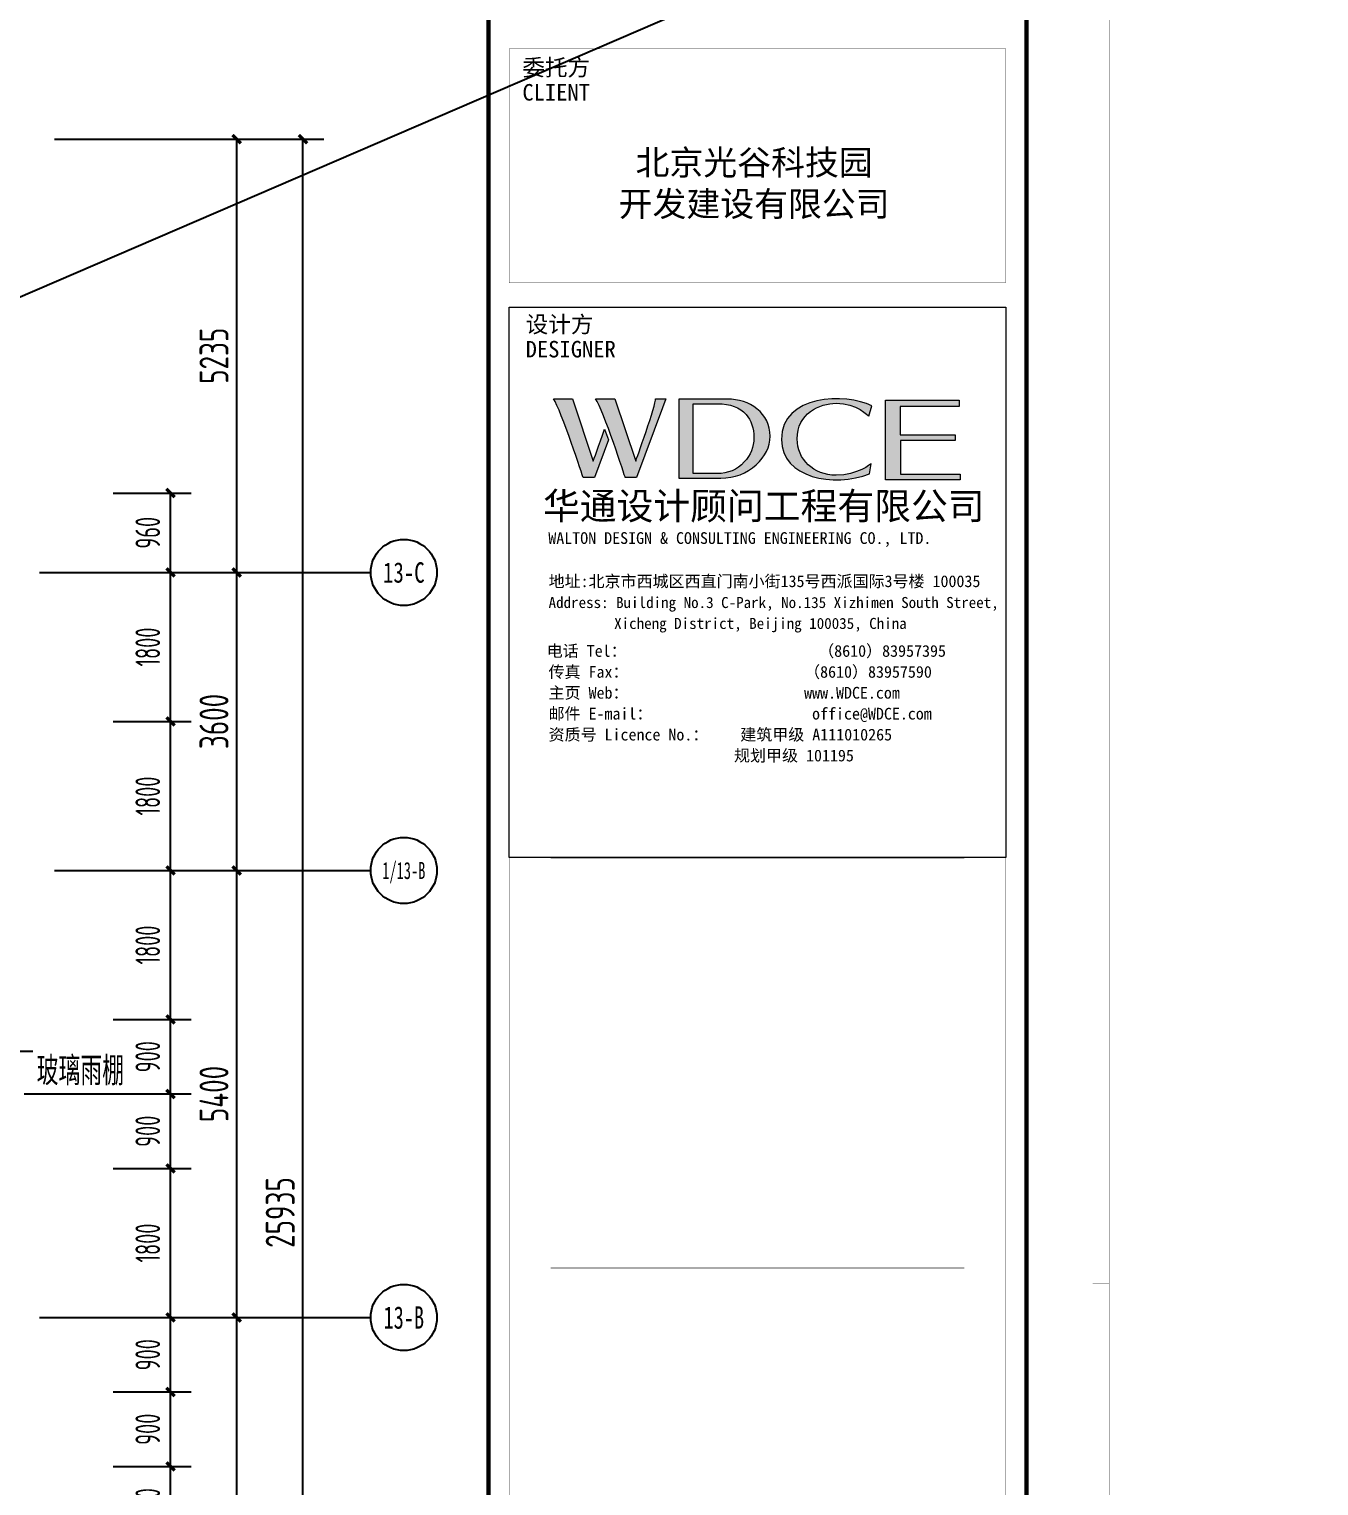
# Model space of a CAD drawing. Extents: x -228436 to 200315, y -41539 to 163917.
# Drawn here: x 60417 to 75998, y 69366 to 86964 of the extents above; entities that cross this region are included whole.
import ezdxf
from ezdxf.enums import TextEntityAlignment as Align

# ---------------------------------------------------------------- set-up
doc = ezdxf.new("R2010")
doc.units = 0
doc.header["$LTSCALE"] = 1000
doc.header["$MEASUREMENT"] = 0
for name, color, linetype in [('01-标注_尺寸', 124, 'Continuous'), ('AXIS_TEXT', 7, 'Continuous'), ('X-104 13#平面$0$01-标注_标高', 200, 'Continuous'), ('X-104 13#平面$0$01-标注_符号', 200, 'Continuous'), ('X-104 13#平面$0$01-标注_轴线坐标', 132, 'Continuous'), ('X-104 13#平面$0$02-TEXT_标注', 130, 'Continuous'), ('X-104 13#平面$0$02-TEXT_轴号', 7, 'Continuous')]:
    doc.layers.add(name, color=color, linetype=linetype)
doc.layers.add('X-104 13#平面$0$DIM_MODI', color=6, linetype='Continuous', plot=False)
doc.styles.add('_TCH_DIM_T3', font='ros1.shx', dxfattribs={"width": 0.705882, "bigfont": 'jd.shx'})
doc.styles.add('COMPLEX', font='COMPLEX')
doc.styles.add('X-104 13#平面$0$_TCH_AXIS', font='STXIHEI_0.TTF', dxfattribs={"width": 0.75})
doc.styles.add('X-104 13#平面$0$_TCH_DIM', font='ros1.shx', dxfattribs={"width": 0.8, "bigfont": 'jd.shx'})
doc.styles.add('X-104 13#平面$0$_TCH_DIM_T3', font='ros1.shx', dxfattribs={"width": 0.8, "bigfont": 'jd.shx'})
doc.styles.add('图签信息$0$hwxh', font='STXIHEI_0.TTF')
doc.styles.add('图签信息$0$华文细黑', font='STXIHEI_0.TTF', dxfattribs={"height": 10})
doc.dimstyles.new('_TCH_ARCH&&100', dxfattribs={"dimtxt": 297.5, "dimasz": 100, "dimexe": 250, "dimexo": 300, "dimgap": 126.25, "dimtad": 1, "dimdec": 0, "dimzin": 0, "dimdsep": 46, "dimtxsty": '_TCH_DIM_T3', "dimblk": 'ARCHTICK', "dimcen": 0.09, "dimclrt": 7, "dimazin": 2, "dimtfac": 1, "dimtdec": 0, "dimtix": 1, "dimtmove": 2, "dimatfit": 3, "dimfxl": 0, "dimtolj": 1, "dimtzin": 0, "dimarcsym": 0})
doc.dimstyles.new('X-104 13#平面$0$_TCH_ARCH&&100', dxfattribs={"dimtxt": 350, "dimasz": 100, "dimexe": 250, "dimexo": 300, "dimgap": 100, "dimtad": 1, "dimdec": 0, "dimzin": 0, "dimdsep": 46, "dimtxsty": 'X-104 13#平面$0$_TCH_DIM_T3', "dimblk": 'X-104 13#平面$0$_ArchTick', "dimcen": 0.09, "dimclrt": 7, "dimazin": 2, "dimtfac": 1, "dimtdec": 0, "dimtix": 1, "dimtmove": 2, "dimatfit": 3, "dimfxl": 0, "dimtolj": 1, "dimtzin": 0, "dimarcsym": 0})

# ---------------------------------------------------------------- blocks, each defined once
blk = doc.blocks.new('图签信息$0$logo2')
h = blk.add_hatch(color=7)
h.paths.add_polyline_path([(19.021, -7.36), (15.845, -7.36), (15.845, -3.972), (18.974, -3.972), (18.974, -4.243), (16.461, -4.243), (16.461, -5.448), (18.811, -5.448), (18.811, -5.686), (16.474, -5.686), (16.474, -7.116), (19.021, -7.116)])
edge = h.paths.add_edge_path()
edge.add_spline(control_points=[(15.259, -4.206), (15.259, -4.206), (15.127, -4.646), (15.127, -4.646), (15.127, -4.646), (14.62, -4.101), (13.734, -4.101), (13.035, -4.101), (12.071, -4.537), (12.076, -5.621), (12.08, -6.488), (12.766, -7.164), (13.734, -7.168), (14.656, -7.172), (15.227, -6.68), (15.227, -6.68), (15.227, -6.68), (15.164, -7.108), (15.164, -7.108), (13.632, -7.703), (11.417, -7.291), (11.411, -5.643), (11.404, -3.721), (14.157, -3.665), (15.259, -4.206)], knot_values=[0, 0, 0, 0, 1, 1, 1, 2, 2, 2, 3, 3, 3, 4, 4, 4, 5, 5, 5, 6, 6, 6, 7, 7, 7, 8, 8, 8, 8], degree=3, periodic=0)
edge = h.paths.add_edge_path(flags=16)
edge.add_spline(control_points=[(10.229, -5.566), (10.229, -5.16), (10.12, -4.83), (9.897, -4.576), (9.63, -4.273), (9.228, -4.122), (8.69, -4.122), (8.69, -4.122), (7.638, -4.122), (7.638, -4.122), (7.638, -4.122), (7.638, -7.098), (7.638, -7.098), (7.638, -7.098), (8.663, -7.098), (8.663, -7.098), (9.133, -7.098), (9.519, -6.934), (9.823, -6.604), (10.095, -6.309), (10.229, -5.964), (10.229, -5.566)], knot_values=[0, 0, 0, 0, 1, 1, 1, 2, 2, 2, 3, 3, 3, 4, 4, 4, 5, 5, 5, 6, 6, 6, 7, 7, 7, 7], degree=3, periodic=0)
edge = h.paths.add_edge_path()
edge.add_spline(control_points=[(10.919, -5.505), (10.919, -5.962), (10.725, -6.366), (10.336, -6.719), (9.92, -7.098), (9.414, -7.288), (8.817, -7.288), (8.817, -7.288), (7.028, -7.288), (7.028, -7.288), (7.028, -7.288), (7.028, -3.925), (7.028, -3.925), (7.028, -3.925), (9.095, -3.925), (9.095, -3.925), (9.593, -3.925), (10.015, -4.063), (10.363, -4.34), (10.733, -4.637), (10.919, -5.026), (10.919, -5.505)], knot_values=[0, 0, 0, 0, 1, 1, 1, 2, 2, 2, 3, 3, 3, 4, 4, 4, 5, 5, 5, 6, 6, 6, 7, 7, 7, 7], degree=3, periodic=0)
at = {"lineweight": 0}
blk.add_lwpolyline([(19.021, -7.36), (15.845, -7.36), (15.845, -3.972), (18.974, -3.972), (18.974, -4.243), (16.461, -4.243), (16.461, -5.448), (18.811, -5.448), (18.811, -5.686), (16.474, -5.686), (16.474, -7.116), (19.021, -7.116), (19.021, -7.36)], dxfattribs=at)
for points, knots in [([(15.259, -4.206), (15.259, -4.206), (15.127, -4.646), (15.127, -4.646), (15.127, -4.646), (14.62, -4.101), (13.734, -4.101), (13.035, -4.101), (12.071, -4.537), (12.076, -5.621), (12.08, -6.488), (12.766, -7.164), (13.734, -7.168), (14.656, -7.172), (15.227, -6.68), (15.227, -6.68), (15.227, -6.68), (15.164, -7.108), (15.164, -7.108), (13.632, -7.703), (11.417, -7.291), (11.411, -5.643), (11.404, -3.721), (14.157, -3.665), (15.259, -4.206)], [0, 0, 0, 0, 1, 1, 1, 2, 2, 2, 3, 3, 3, 4, 4, 4, 5, 5, 5, 6, 6, 6, 7, 7, 7, 8, 8, 8, 8]), ([(10.919, -5.505), (10.919, -5.962), (10.725, -6.366), (10.336, -6.719), (9.92, -7.098), (9.414, -7.288), (8.817, -7.288), (8.817, -7.288), (7.028, -7.288), (7.028, -7.288), (7.028, -7.288), (7.028, -3.925), (7.028, -3.925), (7.028, -3.925), (9.095, -3.925), (9.095, -3.925), (9.593, -3.925), (10.015, -4.063), (10.363, -4.34), (10.733, -4.637), (10.919, -5.026), (10.919, -5.505)], [0, 0, 0, 0, 1, 1, 1, 2, 2, 2, 3, 3, 3, 4, 4, 4, 5, 5, 5, 6, 6, 6, 7, 7, 7, 7]), ([(10.229, -5.566), (10.229, -5.16), (10.12, -4.83), (9.897, -4.576), (9.63, -4.273), (9.228, -4.122), (8.69, -4.122), (8.69, -4.122), (7.638, -4.122), (7.638, -4.122), (7.638, -4.122), (7.638, -7.098), (7.638, -7.098), (7.638, -7.098), (8.663, -7.098), (8.663, -7.098), (9.133, -7.098), (9.519, -6.934), (9.823, -6.604), (10.095, -6.309), (10.229, -5.964), (10.229, -5.566)], [0, 0, 0, 0, 1, 1, 1, 2, 2, 2, 3, 3, 3, 4, 4, 4, 5, 5, 5, 6, 6, 6, 7, 7, 7, 7])]:
    blk.add_open_spline(points, degree=3, knots=knots, dxfattribs=at)
blk = doc.blocks.new('图签信息$0$logo1')
h = blk.add_hatch(color=8)
edge = h.paths.add_edge_path()
edge.add_spline(control_points=[(3.863, -5.205), (3.635, -5.88), (3.386, -6.562), (3.386, -6.562), (3.386, -6.562), (2.503, -3.908), (2.503, -3.908), (2.503, -3.908), (1.802, -3.905), (1.687, -3.908), (2.021, -4.386), (2.952, -7.271), (2.952, -7.271), (2.952, -7.271), (3.437, -7.271), (3.437, -7.271), (3.437, -7.271), (4.032, -5.659), (4.032, -5.659), (4.032, -5.659), (3.863, -5.205), (3.863, -5.205)], knot_values=[0, 0, 0, 0, 1, 1, 1, 2, 2, 2, 3, 3, 3, 4, 4, 4, 5, 5, 5, 6, 6, 6, 7, 7, 7, 7], degree=3, periodic=0)
h = blk.add_hatch(color=7)
edge = h.paths.add_edge_path()
edge.add_spline(control_points=[(6.038, -3.908), (6.09, -4.101), (5.198, -6.562), (5.198, -6.562), (5.198, -6.562), (4.302, -3.908), (4.302, -3.908), (4.302, -3.908), (3.6, -3.905), (3.486, -3.908), (3.821, -4.386), (4.751, -7.271), (4.751, -7.271), (4.751, -7.271), (5.236, -7.271), (5.236, -7.271), (5.236, -7.271), (6.333, -4.3), (6.333, -4.3), (6.333, -4.3), (6.482, -3.908), (6.482, -3.908), (6.482, -3.908), (6.214, -3.914), (6.038, -3.908)], knot_values=[0, 0, 0, 0, 1, 1, 1, 2, 2, 2, 3, 3, 3, 4, 4, 4, 5, 5, 5, 6, 6, 6, 7, 7, 7, 8, 8, 8, 8], degree=3, periodic=0)
at = {"color": 8, "lineweight": 0}
blk.add_open_spline([(3.863, -5.205), (3.635, -5.88), (3.386, -6.562), (3.386, -6.562), (3.386, -6.562), (2.503, -3.908), (2.503, -3.908), (2.503, -3.908), (1.802, -3.905), (1.687, -3.908), (2.021, -4.386), (2.952, -7.271), (2.952, -7.271), (2.952, -7.271), (3.437, -7.271), (3.437, -7.271), (3.437, -7.271), (4.032, -5.659), (4.032, -5.659), (4.032, -5.659), (3.863, -5.205), (3.863, -5.205)], degree=3, knots=[0, 0, 0, 0, 1, 1, 1, 2, 2, 2, 3, 3, 3, 4, 4, 4, 5, 5, 5, 6, 6, 6, 7, 7, 7, 7], dxfattribs=at)
at = {"lineweight": 0}
blk.add_open_spline([(6.038, -3.908), (6.09, -4.101), (5.198, -6.562), (5.198, -6.562), (5.198, -6.562), (4.302, -3.908), (4.302, -3.908), (4.302, -3.908), (3.6, -3.905), (3.486, -3.908), (3.821, -4.386), (4.751, -7.271), (4.751, -7.271), (4.751, -7.271), (5.236, -7.271), (5.236, -7.271), (5.236, -7.271), (6.333, -4.3), (6.333, -4.3), (6.333, -4.3), (6.482, -3.908), (6.482, -3.908), (6.482, -3.908), (6.214, -3.914), (6.038, -3.908)], degree=3, knots=[0, 0, 0, 0, 1, 1, 1, 2, 2, 2, 3, 3, 3, 4, 4, 4, 5, 5, 5, 6, 6, 6, 7, 7, 7, 8, 8, 8, 8], dxfattribs=at)
blk.add_blockref('图签信息$0$logo2', (0, 0))
blk = doc.blocks.new('图签信息$0$时间-logo')
at = {"layer": 'Defpoints', "lineweight": 0}
blk.add_lwpolyline([(0, -23.457), (-21.166, -23.457), (-21.166, 0), (0, 0), (0, -23.457)], dxfattribs=at)
blk.add_blockref('图签信息$0$logo1', (-20.967, 0))
at = {"style": '图签信息$0$hwxh'}
for s, height, p in [('华通设计顾问工程有限公司 ', 1.15, (-19.726, -9.054)), ('WALTON DESIGN & CONSULTING ENGINEERING CO., LTD.', 0.5, (-19.497, -10.096)), ('地址:北京市西城区西直门南小街135号西派国际3号楼 100035', 0.5, (-19.485, -11.936)), ('Address: Building No.3 C-Park, No.135 Xizhimen South Street, ', 0.47, (-19.485, -12.827)), ('Xicheng District, Beijing 100035, China ', 0.47, (-16.691, -13.718)), ('电话 Tel：                        （8610）83957395 ', 0.5, (-19.564, -14.906)), ('传真 Fax：                      （8610）83957590 ', 0.5, (-19.485, -15.798)), ('主页 Web：                      www.WDCE.com ', 0.5, (-19.485, -16.689)), ('邮件 E-mail：                    office@WDCE.com ', 0.5, (-19.485, -17.58)), ('资质号 Licence No.：    建筑甲级 A111010265 ', 0.5, (-19.485, -18.472)), ('   规划甲级 101195', 0.5, (-12.602, -19.363))]:
    blk.add_text(s, height=height, dxfattribs=at).set_placement(p)
blk = doc.blocks.new('图签信息')
at = {"const_width": 0.5}
blk.add_lwpolyline([(-65, 0), (0, 0), (0, 500.5), (-65, 500.5)], close=True, dxfattribs=at)
at = {"const_width": 0.05}
for points in [[(-2.5, 407.85), (-2.5, 436.12), (-62.5, 436.12), (-62.5, 407.85)], [(-62.5, 407.85), (-2.5, 407.85)], [(-62.5, 404.92), (-62.5, 227.83)], [(-62.5, 404.92), (-2.5, 404.92)], [(-62.5, 227.83), (-2.5, 227.83), (-2.5, 404.92)], [(-57.5, 338.36), (-7.5, 338.36)], [(-57.5, 288.83), (-7.5, 288.83)]]:
    blk.add_lwpolyline(points, dxfattribs=at)
at = {"ltscale": 0.001, "xscale": 2.834689937531525, "yscale": 2.834689937531525, "zscale": 2.834689937531525}
blk.add_blockref('图签信息$0$时间-logo', (-2.5, 404.92), dxfattribs=at)
at = {"style": '图签信息$0$华文细黑'}
for s, p in [('委托方', (-60.9, 434.86)), ('CLIENT', (-60.9, 431.86)), ('设计方', (-60.5, 403.83)), ('DESIGNER', (-60.5, 400.83))]:
    blk.add_text(s, height=2, dxfattribs=at).set_placement(p, align=Align.TOP_LEFT)
at = {"color": 4, "ltscale": 0.001, "insert": (-32.9, 419.71), "char_height": 3, "width": 58.4895, "attachment_point": 5, "style": '图签信息$0$华文细黑'}
blk.add_mtext('北京光谷科技园\\P开发建设有限公司', dxfattribs=at)
blk = doc.blocks.new('图签-A1')
at = {"color": 2}
blk.add_blockref('图签信息', (0, 0), dxfattribs=at)
blk = doc.blocks.new('图框-A1')
for points, const_width in [([(0, 0), (841, 0), (841, 594), (0, 594)], 0.05), ([(766, 584), (25, 584), (25, 10), (766, 10)], 0.5)]:
    blk.add_lwpolyline(points, close=True, dxfattribs=dict(const_width=const_width))
at = {"const_width": 0.05}
blk.add_lwpolyline([(841, 297), (839, 297)], dxfattribs=at)
blk = doc.blocks.new('_AXISO')
blk.add_circle((0, 0), 0.5)
at = {"layer": 'AXIS_TEXT', "style": 'COMPLEX', "width": 1.041667}
blk.add_attdef('A', text='', height=0.56, dxfattribs=at).set_placement((-0.25, -0.28), (0.25, -0.28), align=Align.FIT)
blk = doc.blocks.new('X-104 13#平面$0$_ArchTick')
at = {"color": 0, "linetype": 'ByBlock', "const_width": 0.4}
blk.add_lwpolyline([(-0.5, -0.5), (0.5, 0.5)], dxfattribs=at)
blk = doc.blocks.new('*D761')
at = {"layer": 'Defpoints', "color": 0, "transparency": 16777216}
for p in [(60425, 23235), (63725, 23235), (60425, -2700)]:
    blk.add_point(p, dxfattribs=at)
at = {"layer": 'X-104 13#平面$0$01-标注_轴线坐标', "color": 0, "lineweight": -2, "transparency": 16777216}
for p, q in [((60725, 23235), (63975, 23235)), ((63725, -2700), (63725, 23235)), ((60725, -2700), (63975, -2700))]:
    blk.add_line(p, q, dxfattribs=at)
at = {"layer": 'X-104 13#平面$0$01-标注_轴线坐标', "color": 0, "lineweight": -2, "transparency": 16777216, "xscale": 100, "yscale": 100, "zscale": 100}
for p, rotation in [((63725, 23235), 90), ((63725, -2700), 270)]:
    blk.add_blockref('X-104 13#平面$0$_ArchTick', p, dxfattribs=dict(at, rotation=rotation))
at = {"layer": 'X-104 13#平面$0$01-标注_轴线坐标', "color": 7, "transparency": 16777216, "insert": (63450, 10268), "char_height": 350, "attachment_point": 5, "rotation": 90, "style": 'X-104 13#平面$0$_TCH_DIM_T3'}
blk.add_mtext('\\A1;25935', dxfattribs=at)
blk = doc.blocks.new('*D763')
at = {"layer": 'Defpoints', "color": 0, "transparency": 16777216}
for p in [(60425, 9000), (62925, 9000), (60425, 0)]:
    blk.add_point(p, dxfattribs=at)
at = {"layer": 'X-104 13#平面$0$01-标注_轴线坐标', "color": 0, "lineweight": -2, "transparency": 16777216}
for p, q in [((60725, 9000), (63175, 9000)), ((62925, 0), (62925, 9000)), ((60725, 0), (63175, 0))]:
    blk.add_line(p, q, dxfattribs=at)
at = {"layer": 'X-104 13#平面$0$01-标注_轴线坐标', "color": 0, "lineweight": -2, "transparency": 16777216, "xscale": 100, "yscale": 100, "zscale": 100}
for p, rotation in [((62925, 9000), 90), ((62925, 0), 270)]:
    blk.add_blockref('X-104 13#平面$0$_ArchTick', p, dxfattribs=dict(at, rotation=rotation))
at = {"layer": 'X-104 13#平面$0$01-标注_轴线坐标', "color": 7, "transparency": 16777216, "insert": (62650, 4500), "char_height": 350, "attachment_point": 5, "rotation": 90, "style": 'X-104 13#平面$0$_TCH_DIM_T3'}
blk.add_mtext('\\A1;9000', dxfattribs=at)
blk = doc.blocks.new('*D764')
at = {"layer": 'Defpoints', "color": 0, "transparency": 16777216}
for p in [(60425, 14400), (62925, 14400), (60425, 9000)]:
    blk.add_point(p, dxfattribs=at)
at = {"layer": 'X-104 13#平面$0$01-标注_轴线坐标', "color": 0, "lineweight": -2, "transparency": 16777216}
for p, q in [((60725, 14400), (63175, 14400)), ((62925, 9000), (62925, 14400)), ((60725, 9000), (63175, 9000))]:
    blk.add_line(p, q, dxfattribs=at)
at = {"layer": 'X-104 13#平面$0$01-标注_轴线坐标', "color": 0, "lineweight": -2, "transparency": 16777216, "xscale": 100, "yscale": 100, "zscale": 100}
for p, rotation in [((62925, 14400), 90), ((62925, 9000), 270)]:
    blk.add_blockref('X-104 13#平面$0$_ArchTick', p, dxfattribs=dict(at, rotation=rotation))
at = {"layer": 'X-104 13#平面$0$01-标注_轴线坐标', "color": 7, "transparency": 16777216, "insert": (62650, 11700), "char_height": 350, "attachment_point": 5, "rotation": 90, "style": 'X-104 13#平面$0$_TCH_DIM_T3'}
blk.add_mtext('\\A1;5400', dxfattribs=at)
blk = doc.blocks.new('*D765')
at = {"layer": 'Defpoints', "color": 0, "transparency": 16777216}
for p in [(60425, 18000), (62925, 18000), (60425, 14400)]:
    blk.add_point(p, dxfattribs=at)
at = {"layer": 'X-104 13#平面$0$01-标注_轴线坐标', "color": 0, "lineweight": -2, "transparency": 16777216}
for p, q in [((60725, 18000), (63175, 18000)), ((62925, 14400), (62925, 18000)), ((60725, 14400), (63175, 14400))]:
    blk.add_line(p, q, dxfattribs=at)
at = {"layer": 'X-104 13#平面$0$01-标注_轴线坐标', "color": 0, "lineweight": -2, "transparency": 16777216, "xscale": 100, "yscale": 100, "zscale": 100}
for p, rotation in [((62925, 18000), 90), ((62925, 14400), 270)]:
    blk.add_blockref('X-104 13#平面$0$_ArchTick', p, dxfattribs=dict(at, rotation=rotation))
at = {"layer": 'X-104 13#平面$0$01-标注_轴线坐标', "color": 7, "transparency": 16777216, "insert": (62650, 16200), "char_height": 350, "attachment_point": 5, "rotation": 90, "style": 'X-104 13#平面$0$_TCH_DIM_T3'}
blk.add_mtext('\\A1;3600', dxfattribs=at)
blk = doc.blocks.new('*D766')
at = {"layer": 'Defpoints', "color": 0, "transparency": 16777216}
for p in [(60425, 23235), (62925, 23235), (60425, 18000)]:
    blk.add_point(p, dxfattribs=at)
at = {"layer": 'X-104 13#平面$0$01-标注_轴线坐标', "color": 0, "lineweight": -2, "transparency": 16777216}
for p, q in [((60725, 23235), (63175, 23235)), ((62925, 18000), (62925, 23235)), ((60725, 18000), (63175, 18000))]:
    blk.add_line(p, q, dxfattribs=at)
at = {"layer": 'X-104 13#平面$0$01-标注_轴线坐标', "color": 0, "lineweight": -2, "transparency": 16777216, "xscale": 100, "yscale": 100, "zscale": 100}
for p, rotation in [((62925, 23235), 90), ((62925, 18000), 270)]:
    blk.add_blockref('X-104 13#平面$0$_ArchTick', p, dxfattribs=dict(at, rotation=rotation))
at = {"layer": 'X-104 13#平面$0$01-标注_轴线坐标', "color": 7, "transparency": 16777216, "insert": (62650, 20618), "char_height": 350, "attachment_point": 5, "rotation": 90, "style": 'X-104 13#平面$0$_TCH_DIM_T3'}
blk.add_mtext('\\A1;5235', dxfattribs=at)
blk = doc.blocks.new('_ArchTick')
at = {"color": 0, "linetype": 'ByBlock', "const_width": 0.4}
blk.add_lwpolyline([(-0.5, -0.5), (0.5, 0.5)], dxfattribs=at)
blk = doc.blocks.new('*D276')
at = {"layer": '01-标注_尺寸', "color": 0, "lineweight": -2, "transparency": 16777216}
for p, q in [((61430, 69600), (62375, 69600)), ((62125, 68700), (62125, 69600)), ((61430, 68700), (62375, 68700))]:
    blk.add_line(p, q, dxfattribs=at)
at = {"layer": 'Defpoints', "color": 0, "transparency": 16777216}
for p in [(61130, 69600), (62125, 69600), (61130, 68700)]:
    blk.add_point(p, dxfattribs=at)
at = {"layer": '01-标注_尺寸', "color": 0, "lineweight": -2, "transparency": 16777216, "xscale": 100, "yscale": 100, "zscale": 100}
for p, rotation in [((62125, 69600), 90), ((62125, 68700), 270)]:
    blk.add_blockref('_ArchTick', p, dxfattribs=dict(at, rotation=rotation))
at = {"layer": '01-标注_尺寸', "color": 7, "transparency": 16777216, "insert": (61850, 69150), "char_height": 297.5, "attachment_point": 5, "rotation": 90, "style": '_TCH_DIM_T3'}
blk.add_mtext('\\A1;900', dxfattribs=at)
blk = doc.blocks.new('*D277')
at = {"layer": '01-标注_尺寸', "color": 0, "lineweight": -2, "transparency": 16777216}
for p, q in [((61430, 70500), (62375, 70500)), ((62125, 69600), (62125, 70500)), ((61430, 69600), (62375, 69600))]:
    blk.add_line(p, q, dxfattribs=at)
at = {"layer": 'Defpoints', "color": 0, "transparency": 16777216}
for p in [(61130, 70500), (62125, 70500), (61130, 69600)]:
    blk.add_point(p, dxfattribs=at)
at = {"layer": '01-标注_尺寸', "color": 0, "lineweight": -2, "transparency": 16777216, "xscale": 100, "yscale": 100, "zscale": 100}
for p, rotation in [((62125, 70500), 90), ((62125, 69600), 270)]:
    blk.add_blockref('_ArchTick', p, dxfattribs=dict(at, rotation=rotation))
at = {"layer": '01-标注_尺寸', "color": 7, "transparency": 16777216, "insert": (61850, 70050), "char_height": 297.5, "attachment_point": 5, "rotation": 90, "style": '_TCH_DIM_T3'}
blk.add_mtext('\\A1;900', dxfattribs=at)
blk = doc.blocks.new('*D278')
at = {"layer": '01-标注_尺寸', "color": 0, "lineweight": -2, "transparency": 16777216}
for p, q in [((61430, 71400), (62375, 71400)), ((62125, 70500), (62125, 71400)), ((61430, 70500), (62375, 70500))]:
    blk.add_line(p, q, dxfattribs=at)
at = {"layer": 'Defpoints', "color": 0, "transparency": 16777216}
for p in [(61130, 71400), (62125, 71400), (61130, 70500)]:
    blk.add_point(p, dxfattribs=at)
at = {"layer": '01-标注_尺寸', "color": 0, "lineweight": -2, "transparency": 16777216, "xscale": 100, "yscale": 100, "zscale": 100}
for p, rotation in [((62125, 71400), 90), ((62125, 70500), 270)]:
    blk.add_blockref('_ArchTick', p, dxfattribs=dict(at, rotation=rotation))
at = {"layer": '01-标注_尺寸', "color": 7, "transparency": 16777216, "insert": (61850, 70950), "char_height": 297.5, "attachment_point": 5, "rotation": 90, "style": '_TCH_DIM_T3'}
blk.add_mtext('\\A1;900', dxfattribs=at)
blk = doc.blocks.new('*D279')
at = {"layer": '01-标注_尺寸', "color": 0, "lineweight": -2, "transparency": 16777216}
for p, q in [((61430, 73200), (62375, 73200)), ((62125, 71400), (62125, 73200)), ((61430, 71400), (62375, 71400))]:
    blk.add_line(p, q, dxfattribs=at)
at = {"layer": 'Defpoints', "color": 0, "transparency": 16777216}
for p in [(61130, 73200), (62125, 73200), (61130, 71400)]:
    blk.add_point(p, dxfattribs=at)
at = {"layer": '01-标注_尺寸', "color": 0, "lineweight": -2, "transparency": 16777216, "xscale": 100, "yscale": 100, "zscale": 100}
for p, rotation in [((62125, 73200), 90), ((62125, 71400), 270)]:
    blk.add_blockref('_ArchTick', p, dxfattribs=dict(at, rotation=rotation))
at = {"layer": '01-标注_尺寸', "color": 7, "transparency": 16777216, "insert": (61850, 72300), "char_height": 297.5, "attachment_point": 5, "rotation": 90, "style": '_TCH_DIM_T3'}
blk.add_mtext('\\A1;1800', dxfattribs=at)
blk = doc.blocks.new('*D280')
at = {"layer": '01-标注_尺寸', "color": 0, "lineweight": -2, "transparency": 16777216}
for p, q in [((61430, 74100), (62375, 74100)), ((62125, 73200), (62125, 74100)), ((61430, 73200), (62375, 73200))]:
    blk.add_line(p, q, dxfattribs=at)
at = {"layer": 'Defpoints', "color": 0, "transparency": 16777216}
for p in [(61130, 74100), (62125, 74100), (61130, 73200)]:
    blk.add_point(p, dxfattribs=at)
at = {"layer": '01-标注_尺寸', "color": 0, "lineweight": -2, "transparency": 16777216, "xscale": 100, "yscale": 100, "zscale": 100}
for p, rotation in [((62125, 74100), 90), ((62125, 73200), 270)]:
    blk.add_blockref('_ArchTick', p, dxfattribs=dict(at, rotation=rotation))
at = {"layer": '01-标注_尺寸', "color": 7, "transparency": 16777216, "insert": (61850, 73650), "char_height": 297.5, "attachment_point": 5, "rotation": 90, "style": '_TCH_DIM_T3'}
blk.add_mtext('\\A1;900', dxfattribs=at)
blk = doc.blocks.new('*D281')
at = {"layer": '01-标注_尺寸', "color": 0, "lineweight": -2, "transparency": 16777216}
for p, q in [((61430, 75000), (62375, 75000)), ((62125, 74100), (62125, 75000)), ((61430, 74100), (62375, 74100))]:
    blk.add_line(p, q, dxfattribs=at)
at = {"layer": 'Defpoints', "color": 0, "transparency": 16777216}
for p in [(61130, 75000), (62125, 75000), (61130, 74100)]:
    blk.add_point(p, dxfattribs=at)
at = {"layer": '01-标注_尺寸', "color": 0, "lineweight": -2, "transparency": 16777216, "xscale": 100, "yscale": 100, "zscale": 100}
for p, rotation in [((62125, 75000), 90), ((62125, 74100), 270)]:
    blk.add_blockref('_ArchTick', p, dxfattribs=dict(at, rotation=rotation))
at = {"layer": '01-标注_尺寸', "color": 7, "transparency": 16777216, "insert": (61850, 74550), "char_height": 297.5, "attachment_point": 5, "rotation": 90, "style": '_TCH_DIM_T3'}
blk.add_mtext('\\A1;900', dxfattribs=at)
blk = doc.blocks.new('*D282')
at = {"layer": '01-标注_尺寸', "color": 0, "lineweight": -2, "transparency": 16777216}
for p, q in [((61430, 76800), (62375, 76800)), ((62125, 75000), (62125, 76800)), ((61430, 75000), (62375, 75000))]:
    blk.add_line(p, q, dxfattribs=at)
at = {"layer": 'Defpoints', "color": 0, "transparency": 16777216}
for p in [(61130, 76800), (62125, 76800), (61130, 75000)]:
    blk.add_point(p, dxfattribs=at)
at = {"layer": '01-标注_尺寸', "color": 0, "lineweight": -2, "transparency": 16777216, "xscale": 100, "yscale": 100, "zscale": 100}
for p, rotation in [((62125, 76800), 90), ((62125, 75000), 270)]:
    blk.add_blockref('_ArchTick', p, dxfattribs=dict(at, rotation=rotation))
at = {"layer": '01-标注_尺寸', "color": 7, "transparency": 16777216, "insert": (61850, 75900), "char_height": 297.5, "attachment_point": 5, "rotation": 90, "style": '_TCH_DIM_T3'}
blk.add_mtext('\\A1;1800', dxfattribs=at)
blk = doc.blocks.new('*D283')
at = {"layer": '01-标注_尺寸', "color": 0, "lineweight": -2, "transparency": 16777216}
for p, q in [((61430, 78600), (62375, 78600)), ((62125, 76800), (62125, 78600)), ((61430, 76800), (62375, 76800))]:
    blk.add_line(p, q, dxfattribs=at)
at = {"layer": 'Defpoints', "color": 0, "transparency": 16777216}
for p in [(61130, 78600), (62125, 78600), (61130, 76800)]:
    blk.add_point(p, dxfattribs=at)
at = {"layer": '01-标注_尺寸', "color": 0, "lineweight": -2, "transparency": 16777216, "xscale": 100, "yscale": 100, "zscale": 100}
for p, rotation in [((62125, 78600), 90), ((62125, 76800), 270)]:
    blk.add_blockref('_ArchTick', p, dxfattribs=dict(at, rotation=rotation))
at = {"layer": '01-标注_尺寸', "color": 7, "transparency": 16777216, "insert": (61850, 77700), "char_height": 297.5, "attachment_point": 5, "rotation": 90, "style": '_TCH_DIM_T3'}
blk.add_mtext('\\A1;1800', dxfattribs=at)
blk = doc.blocks.new('*D284')
at = {"layer": '01-标注_尺寸', "color": 0, "lineweight": -2, "transparency": 16777216}
for p, q in [((61430, 80400), (62375, 80400)), ((62125, 78600), (62125, 80400)), ((61430, 78600), (62375, 78600))]:
    blk.add_line(p, q, dxfattribs=at)
at = {"layer": 'Defpoints', "color": 0, "transparency": 16777216}
for p in [(61130, 80400), (62125, 80400), (61130, 78600)]:
    blk.add_point(p, dxfattribs=at)
at = {"layer": '01-标注_尺寸', "color": 0, "lineweight": -2, "transparency": 16777216, "xscale": 100, "yscale": 100, "zscale": 100}
for p, rotation in [((62125, 80400), 90), ((62125, 78600), 270)]:
    blk.add_blockref('_ArchTick', p, dxfattribs=dict(at, rotation=rotation))
at = {"layer": '01-标注_尺寸', "color": 7, "transparency": 16777216, "insert": (61850, 79500), "char_height": 297.5, "attachment_point": 5, "rotation": 90, "style": '_TCH_DIM_T3'}
blk.add_mtext('\\A1;1800', dxfattribs=at)
blk = doc.blocks.new('*D285')
at = {"layer": '01-标注_尺寸', "color": 0, "lineweight": -2, "transparency": 16777216}
for p, q in [((61430, 81360), (62375, 81360)), ((62125, 80400), (62125, 81360)), ((61430, 80400), (62375, 80400))]:
    blk.add_line(p, q, dxfattribs=at)
at = {"layer": 'Defpoints', "color": 0, "transparency": 16777216}
for p in [(61130, 81360), (62125, 81360), (61130, 80400)]:
    blk.add_point(p, dxfattribs=at)
at = {"layer": '01-标注_尺寸', "color": 0, "lineweight": -2, "transparency": 16777216, "xscale": 100, "yscale": 100, "zscale": 100}
for p, rotation in [((62125, 81360), 90), ((62125, 80400), 270)]:
    blk.add_blockref('_ArchTick', p, dxfattribs=dict(at, rotation=rotation))
at = {"layer": '01-标注_尺寸', "color": 7, "transparency": 16777216, "insert": (61850, 80880), "char_height": 297.5, "attachment_point": 5, "rotation": 90, "style": '_TCH_DIM_T3'}
blk.add_mtext('\\A1;960', dxfattribs=at)
blk = doc.blocks.new('X-104 13#平面$0$轴网')
at = {"layer": 'X-104 13#平面$0$01-标注_轴线坐标'}
for p, q in [((60543.5, 18000), (64543.5, 18000)), ((61784.1, 14400), (64543.5, 14400)), ((60543.5, 9000), (64543.5, 9000))]:
    blk.add_line(p, q, dxfattribs=at)
ref = blk.add_blockref('_AXISO', (64943.5, 18000), dxfattribs=dict(at, xscale=800, yscale=800, zscale=800))
ref.add_attrib('A', '13-C', dxfattribs={"layer": 'X-104 13#平面$0$02-TEXT_轴号', "height": 246.19, "style": 'X-104 13#平面$0$_TCH_AXIS', "width": 0.90321}).set_placement((64692, 17876.9), (65195, 17876.9), align=Align.FIT)
ref = blk.add_blockref('_AXISO', (64943.5, 14400), dxfattribs=dict(at, xscale=800, yscale=800, zscale=800))
ref.add_attrib('A', '1/13-B', dxfattribs={"layer": 'X-104 13#平面$0$02-TEXT_轴号', "height": 206.12, "style": 'X-104 13#平面$0$_TCH_AXIS', "width": 0.837263}).set_placement((64683.1, 14296.9), (65203.8, 14296.9), align=Align.FIT)
ref = blk.add_blockref('_AXISO', (64943.5, 9000), dxfattribs=dict(at, xscale=800, yscale=800, zscale=800))
ref.add_attrib('A', '13-B', dxfattribs={"layer": 'X-104 13#平面$0$02-TEXT_轴号', "height": 271, "style": 'X-104 13#平面$0$_TCH_AXIS', "width": 0.894301}).set_placement((64698.4, 8864.5), (65188.5, 8864.5), align=Align.FIT)
for p1, p2, distance, picture, middle in [((60425, -2700), (60425, 23235.1), -3300, '*D761', (63450, 10267.5)), ((60425, 18000), (60425, 23235.1), -2500, '*D766', (62650, 20617.5)), ((60425, 14400), (60425, 18000), -2500, '*D765', (62650, 16200)), ((60425, 9000), (60425, 14400), -2500, '*D764', (62650, 11700)), ((60425, 0), (60425, 9000), -2500, '*D763', (62650, 4500))]:
    dim = blk.add_aligned_dim(p1=p1, p2=p2, distance=distance, dimstyle='X-104 13#平面$0$_TCH_ARCH&&100', dxfattribs=at)
    dim.commit()
    dim.dimension.update_dxf_attribs({"geometry": picture, "text_midpoint": middle})
blk = doc.blocks.new('X-104 13#平面')
at = {"layer": 'X-104 13#平面$0$01-标注_标高'}
blk.add_line((59104.2, 74618.4), (60460.7, 74618.4), dxfattribs=at)
at = {"layer": 'X-104 13#平面$0$01-标注_符号'}
blk.add_line((60358.6, 74100), (61776, 74100), dxfattribs=at)
at = {"layer": 'X-104 13#平面$0$DIM_MODI'}
blk.add_line((53638.1, 80857.4), (81446.6, 92840.8), dxfattribs=at)
at = {"xscale": 100, "yscale": 100, "zscale": 100}
for name, p in [('图框-A1', (-10634.5, 42114.8)), ('图签-A1', (72465.5, 43114.8))]:
    blk.add_blockref(name, p, dxfattribs=at)
blk.add_blockref('X-104 13#平面$0$轴网', (0, 62400))
at = {"layer": 'X-104 13#平面$0$02-TEXT_标注', "style": 'X-104 13#平面$0$_TCH_DIM', "width": 0.8}
blk.add_text('玻璃雨棚', height=347.29, dxfattribs=at).set_placement((60507.6, 74205))

msp = doc.modelspace()

# ---------------------------------------------------------------- block references
msp.add_blockref('X-104 13#平面', (0, 0))

# ---------------------------------------------------------------- dimensions: what is measured, and where the dimension line sits
at = {"layer": '01-标注_尺寸'}
for p1, p2, picture, middle in [((61130.5, 80400), (61130.5, 81359.9), '*D285', (61850, 80879.9)), ((61130.5, 78600), (61130.5, 80400), '*D284', (61850, 79500)), ((61130.5, 76800), (61130.5, 78600), '*D283', (61850, 77700)), ((61130.5, 75000), (61130.5, 76800), '*D282', (61850, 75900)), ((61130.5, 74100), (61130.5, 75000), '*D281', (61850, 74550)), ((61130.5, 73200), (61130.5, 74100), '*D280', (61850, 73650)), ((61130.5, 71400), (61130.5, 73200), '*D279', (61850, 72300)), ((61130.5, 70500), (61130.5, 71400), '*D278', (61850, 70950)), ((61130.5, 69600), (61130.5, 70500), '*D277', (61850, 70050)), ((61130.5, 68700), (61130.5, 69600), '*D276', (61850, 69150))]:
    dim = msp.add_aligned_dim(p1=p1, p2=p2, distance=-994.5, dimstyle='_TCH_ARCH&&100', dxfattribs=at)
    dim.commit()
    dim.dimension.update_dxf_attribs({"geometry": picture, "text_midpoint": middle})

doc.saveas('drawing.dxf')
